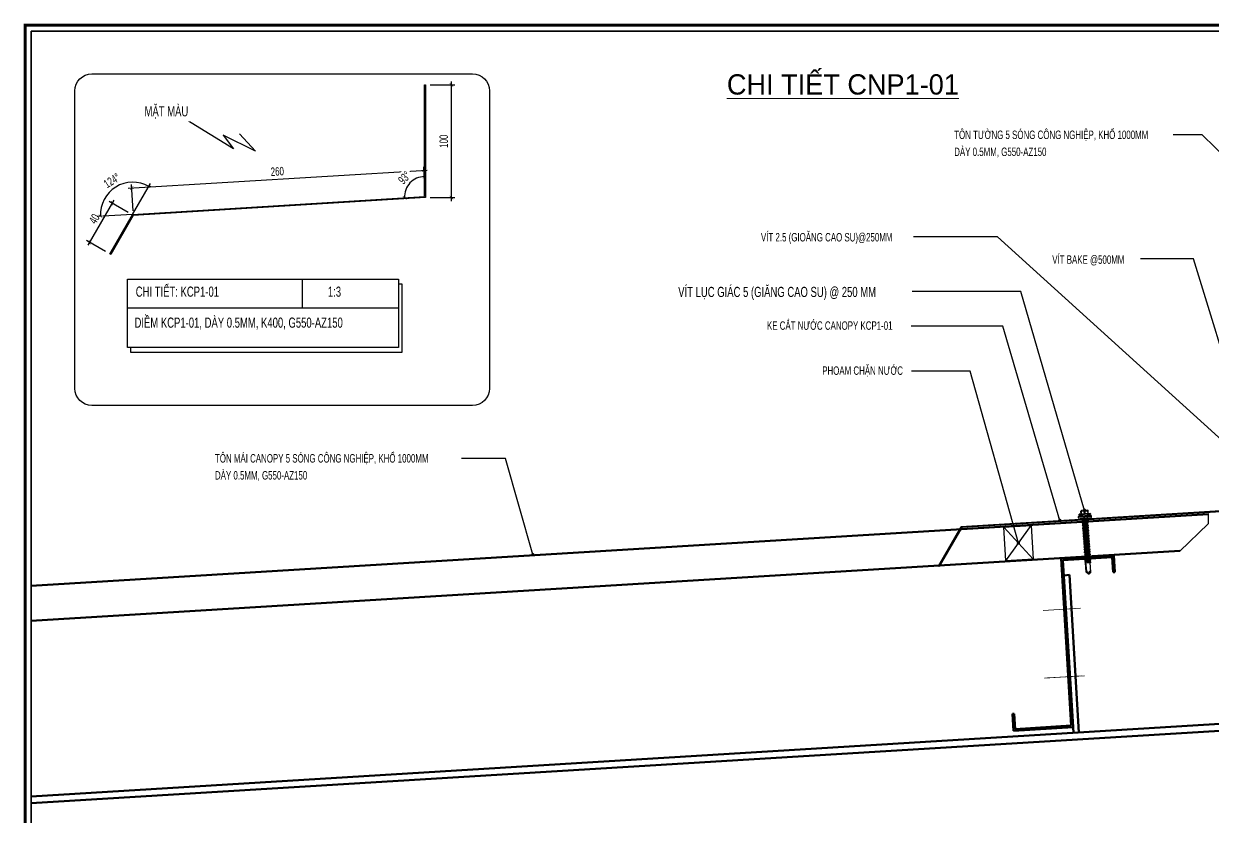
# Model space of a CAD drawing. Header units: inches. Extents: x 2 to 32666, y -5537 to 22.
# Drawn here: x 11905.9 to 12258, y -4367.8 to -4133.2 of the extents above; entities that cross this region are included whole.
import ezdxf
from ezdxf.enums import TextEntityAlignment as Align

# ---------------------------------------------------------------- set-up
doc = ezdxf.new("R2010")
doc.units = ezdxf.units.IN
doc.header["$MEASUREMENT"] = 0
doc.layers.get('Defpoints').update_dxf_attribs({"lineweight": 9})
for name, color, linetype in [('2', 2, 'Continuous'), ('3', 3, 'Continuous'), ('4', 4, 'Continuous'), ('6', 6, 'Continuous'), ('7', 7, 'Continuous'), ('9', 9, 'Continuous'), ('BAO KHUNG', 31, 'Continuous'), ('DIM', 8, 'Continuous'), ('STRUCTURE', 1, 'Continuous')]:
    doc.layers.add(name, color=color, linetype=linetype)
doc.layers.add('_TEXT', color=3, linetype='Continuous', lineweight=13)
doc.layers.add('Cover text', color=7, linetype='Continuous', true_color=0x52370f)
doc.styles.add('ST1', font='vnshx.shx', dxfattribs={"width": 0.7})
doc.styles.add('ST1H', font='vnshxh.shx', dxfattribs={"width": 0.7})
doc.styles.add('ST3', font='VHAVANB.TTF')
doc.styles.add('TIEU DE', font='Vharialn.ttf')
doc.dimstyles.new('15', dxfattribs={"dimtxt": 2.5, "dimasz": 1, "dimexe": 1, "dimexo": 0, "dimgap": 1, "dimtad": 1, "dimdec": 0, "dimlfac": 15, "dimzin": 0, "dimdsep": 46, "dimtxsty": 'ST1', "dimblk": 'OBLIQUE', "dimcen": 1, "dimdle": 1, "dimclrd": 8, "dimclre": 8, "dimclrt": 3, "dimadec": 0, "dimazin": 0, "dimtfac": 1, "dimtdec": 0, "dimtix": 1, "dimtmove": 1, "dimatfit": 0, "dimldrblk": 'DOT', "dimfxl": 0, "dimtolj": 1, "dimtzin": 0, "dimlwd": -1, "dimlwe": -1, "dimarcsym": 0})
doc.dimstyles.new('3', dxfattribs={"dimtxt": 2.5, "dimasz": 1, "dimexe": 1, "dimexo": 0, "dimgap": 1, "dimtad": 1, "dimdec": 0, "dimlfac": 3, "dimzin": 0, "dimdsep": 46, "dimtxsty": 'ST1', "dimblk": 'ARCHTICK', "dimcen": 1, "dimdle": 1, "dimclrd": 8, "dimclre": 8, "dimclrt": 3, "dimadec": 0, "dimazin": 0, "dimtfac": 1, "dimtdec": 0, "dimtix": 1, "dimtofl": 0, "dimtmove": 1, "dimatfit": 3, "dimldrblk": 'DOT', "dimfxl": 0.18, "dimtfill": 1, "dimtolj": 1, "dimtzin": 0, "dimlwd": -1, "dimlwe": -1, "dimarcsym": 2})

# ---------------------------------------------------------------- blocks, each defined once
blk = doc.blocks.new('kt kien truc 1')
at = {"layer": '7', "color": 147, "linetype": 'Continuous'}
blk.add_lwpolyline([(12.33, 57.61), (581.67, 57.61), (581.67, 409.19), (12.33, 409.19)], close=True, dxfattribs=at)
at = {"layer": 'BAO KHUNG', "color": 167, "linetype": 'Continuous', "const_width": 0.871}
blk.add_lwpolyline([(10.59, 9.07), (583.41, 9.07), (583.41, 410.93), (10.59, 410.93)], close=True, dxfattribs=at)
at = {"layer": 'Cover text', "ltscale": 0.5, "style": 'TIEU DE'}
for tag, p in [('TENBANVE', (45.93, 14.6)), ('STT', (555.05, 15.58))]:
    blk.add_attdef(tag, text='', height=2, dxfattribs=at).set_placement(p, align=Align.MIDDLE_CENTER)
blk = doc.blocks.new('A$C26A6701F')
at = {"layer": 'STRUCTURE', "color": 1, "linetype": 'Continuous'}
for p, q in [((0.4, 17.84), (3.6, 17.84)), ((0.93, 17.84), (0.93, 18.77)), ((0.97, 17.84), (1.03, 18.61)), ((1.07, 18.91), (2.93, 18.91)), ((1.91, 18.61), (1.97, 17.84)), ((2.04, 17.84), (2.1, 18.61)), ((2.97, 18.61), (3.04, 17.84)), ((3.07, 17.84), (3.07, 18.77)), ((0, 17.21), (1.33, 17.54)), ((0, 17.08), (0, 17.21)), ((0, 17.21), (4, 17.21)), ((4, 17.08), (0, 17.08)), ((3.94, 16.71), (0.06, 16.71)), ((0.4, 17.57), (1.2, 17.57)), ((1.12, 14.3), (2.9, 14.57)), ((1.39, 14.5), (1.12, 14.3)), ((1.12, 14.3), (1.38, 14.19)), ((1.12, 13.82), (2.9, 14.1)), ((1.13, 15.25), (2.9, 15.52)), ((1.39, 15.45), (1.13, 15.25)), ((1.13, 15.25), (1.39, 15.14)), ((1.13, 14.77), (2.9, 15.05)), ((1.39, 14.98), (1.13, 14.77)), ((1.13, 14.77), (1.39, 14.66)), ((1.19, 16.71), (1.14, 16.67)), ((1.14, 16.67), (1.4, 16.71)), ((1.14, 16.67), (1.4, 16.56)), ((1.14, 16.2), (2.91, 16.47)), ((1.4, 16.4), (1.14, 16.2)), ((1.14, 16.2), (1.39, 16.09)), ((1.14, 15.72), (2.91, 16)), ((1.4, 15.93), (1.14, 15.72)), ((1.14, 15.72), (1.39, 15.61)), ((1.2, 17.57), (2.8, 17.57)), ((1.33, 17.54), (1.33, 17.57)), ((1.33, 17.54), (2.67, 17.54)), ((1.38, 14.19), (2.72, 14.38)), ((1.38, 14.03), (1.38, 14.19)), ((1.39, 16.09), (2.73, 16.28)), ((1.39, 15.93), (1.39, 16.09)), ((1.39, 15.61), (2.73, 15.81)), ((2.7, 15.64), (1.39, 15.45)), ((1.39, 15.45), (1.39, 15.61)), ((1.39, 15.14), (2.73, 15.33)), ((2.7, 15.16), (1.39, 14.98)), ((1.39, 14.98), (1.39, 15.14)), ((1.39, 14.66), (2.73, 14.86)), ((2.7, 14.69), (1.39, 14.5)), ((1.39, 14.5), (1.39, 14.67)), ((2.7, 14.21), (1.39, 14.03)), ((1.4, 16.56), (2.42, 16.71)), ((2.71, 16.59), (1.4, 16.4)), ((1.4, 16.4), (1.4, 16.56)), ((2.71, 16.11), (1.4, 15.93)), ((2.67, 17.54), (2.67, 17.57)), ((2.67, 17.54), (4, 17.21)), ((2.7, 15.64), (2.7, 15.8)), ((2.7, 15.64), (2.9, 15.52)), ((2.7, 15.16), (2.7, 15.33)), ((2.7, 15.16), (2.9, 15.05)), ((2.7, 14.69), (2.7, 14.85)), ((2.7, 14.69), (2.9, 14.57)), ((2.7, 14.21), (2.7, 14.38)), ((2.7, 14.21), (2.9, 14.1)), ((2.71, 16.59), (2.71, 16.71)), ((2.71, 16.59), (2.91, 16.47)), ((2.71, 16.11), (2.71, 16.28)), ((2.71, 16.11), (2.91, 16)), ((2.72, 14.38), (2.9, 14.57)), ((2.72, 13.91), (2.9, 14.1)), ((2.73, 16.28), (2.91, 16.47)), ((2.73, 15.81), (2.91, 16)), ((2.73, 15.33), (2.9, 15.52)), ((2.73, 14.86), (2.9, 15.05)), ((2.8, 17.57), (3.6, 17.57)), ((4, 17.21), (4, 17.08)), ((1.09, 10.98), (2.86, 11.25)), ((1.35, 11.18), (1.09, 10.98)), ((1.09, 10.98), (1.35, 10.87)), ((1.09, 10.5), (2.86, 10.78)), ((1.35, 10.71), (1.09, 10.5)), ((1.1, 11.93), (2.88, 12.2)), ((1.36, 12.13), (1.1, 11.93)), ((1.1, 11.93), (1.36, 11.82)), ((1.1, 11.45), (2.87, 11.73)), ((1.36, 11.66), (1.1, 11.45)), ((1.1, 11.45), (1.36, 11.34)), ((1.11, 12.88), (2.89, 13.15)), ((1.38, 13.08), (1.11, 12.88)), ((1.11, 12.88), (1.37, 12.77)), ((1.11, 12.4), (2.88, 12.68)), ((1.37, 12.61), (1.11, 12.4)), ((1.11, 12.4), (1.37, 12.29)), ((1.39, 14.03), (1.12, 13.82)), ((1.12, 13.82), (1.38, 13.72)), ((1.12, 13.35), (2.89, 13.63)), ((1.38, 13.56), (1.12, 13.35)), ((1.12, 13.35), (1.38, 13.24)), ((2.66, 11.37), (1.35, 11.18)), ((1.35, 11.18), (1.36, 11.34)), ((1.35, 10.87), (2.69, 11.06)), ((2.66, 10.89), (1.35, 10.71)), ((1.35, 10.71), (1.35, 10.87)), ((1.35, 10.39), (2.69, 10.59)), ((2.68, 12.32), (1.36, 12.13)), ((1.36, 11.82), (2.7, 12.01)), ((2.67, 11.84), (1.36, 11.66)), ((1.36, 11.66), (1.36, 11.82)), ((1.36, 11.34), (2.7, 11.54)), ((1.37, 12.77), (2.71, 12.96)), ((2.68, 12.79), (1.37, 12.61)), ((1.37, 12.61), (1.37, 12.77)), ((1.37, 12.29), (2.71, 12.49)), ((1.37, 12.13), (1.37, 12.29)), ((1.38, 13.72), (2.72, 13.91)), ((2.69, 13.74), (1.38, 13.56)), ((1.38, 13.56), (1.38, 13.72)), ((1.38, 13.24), (2.72, 13.44)), ((2.69, 13.27), (1.38, 13.08)), ((1.38, 13.24), (1.38, 13.08)), ((2.66, 11.37), (2.67, 11.53)), ((2.66, 11.37), (2.86, 11.25)), ((2.66, 10.89), (2.67, 11.06)), ((2.66, 10.89), (2.86, 10.78)), ((2.66, 10.42), (2.66, 10.58)), ((2.67, 11.84), (2.67, 12.01)), ((2.67, 11.84), (2.87, 11.73)), ((2.68, 12.79), (2.68, 12.96)), ((2.68, 12.79), (2.88, 12.68)), ((2.68, 12.32), (2.68, 12.48)), ((2.68, 12.32), (2.88, 12.2)), ((2.69, 13.74), (2.69, 13.91)), ((2.69, 13.74), (2.89, 13.63)), ((2.69, 13.43), (2.69, 13.27)), ((2.69, 13.27), (2.89, 13.15)), ((2.69, 11.06), (2.86, 11.25)), ((2.69, 10.59), (2.86, 10.78)), ((2.7, 12.01), (2.88, 12.2)), ((2.7, 11.54), (2.87, 11.73)), ((2.71, 12.96), (2.89, 13.15)), ((2.71, 12.49), (2.88, 12.68)), ((2.72, 13.44), (2.89, 13.63)), ((1.06, 8.13), (2.84, 8.41)), ((1.33, 8.34), (1.06, 8.13)), ((1.06, 8.13), (1.32, 8.02)), ((1.06, 7.65), (2.83, 7.93)), ((1.32, 7.86), (1.06, 7.65)), ((1.06, 7.65), (1.32, 7.55)), ((1.06, 7.18), (2.83, 7.46)), ((1.32, 7.39), (1.06, 7.18)), ((1.06, 7.18), (1.32, 7.07)), ((1.07, 8.6), (2.84, 8.88)), ((1.33, 8.81), (1.07, 8.6)), ((1.07, 8.6), (1.33, 8.5)), ((1.08, 9.55), (2.86, 9.83)), ((1.34, 9.76), (1.08, 9.55)), ((1.08, 9.55), (1.34, 9.45)), ((1.08, 9.08), (2.85, 9.36)), ((1.34, 9.29), (1.08, 9.08)), ((1.08, 9.08), (1.34, 8.97)), ((1.09, 10.5), (1.35, 10.39)), ((1.09, 10.03), (2.86, 10.3)), ((1.35, 10.23), (1.09, 10.03)), ((1.09, 10.03), (1.34, 9.92)), ((2.63, 7.1), (1.31, 6.91)), ((1.32, 8.02), (2.66, 8.22)), ((2.63, 8.05), (1.32, 7.86)), ((1.32, 7.86), (1.32, 8.02)), ((1.32, 7.55), (2.66, 7.74)), ((2.63, 7.57), (1.32, 7.39)), ((1.32, 7.39), (1.32, 7.55)), ((1.32, 7.07), (2.66, 7.27)), ((1.32, 6.91), (1.32, 7.07)), ((2.64, 9), (1.33, 8.81)), ((1.33, 8.81), (1.34, 8.97)), ((1.33, 8.5), (2.67, 8.69)), ((2.64, 8.52), (1.33, 8.34)), ((1.33, 8.34), (1.33, 8.5)), ((1.34, 9.92), (2.68, 10.11)), ((2.65, 9.95), (1.34, 9.76)), ((1.34, 9.92), (1.34, 9.76)), ((1.34, 9.45), (2.68, 9.64)), ((2.65, 9.47), (1.34, 9.29)), ((1.34, 9.29), (1.34, 9.45)), ((1.34, 8.97), (2.67, 9.17)), ((2.66, 10.42), (1.35, 10.23)), ((1.35, 10.23), (1.35, 10.39)), ((2.63, 8.05), (2.63, 8.21)), ((2.63, 8.05), (2.83, 7.93)), ((2.63, 7.57), (2.63, 7.74)), ((2.63, 7.57), (2.83, 7.46)), ((2.63, 7.1), (2.63, 7.26)), ((2.63, 7.1), (2.83, 6.98)), ((2.64, 9), (2.64, 9.16)), ((2.64, 9), (2.84, 8.88)), ((2.64, 8.52), (2.64, 8.69)), ((2.64, 8.52), (2.84, 8.41)), ((2.65, 10.1), (2.65, 9.95)), ((2.65, 9.95), (2.86, 9.83)), ((2.65, 9.47), (2.65, 9.64)), ((2.65, 9.47), (2.85, 9.36)), ((2.66, 10.42), (2.86, 10.3)), ((2.66, 8.22), (2.84, 8.41)), ((2.66, 7.74), (2.83, 7.93)), ((2.66, 7.27), (2.83, 7.46)), ((2.67, 9.17), (2.85, 9.36)), ((2.67, 8.69), (2.84, 8.88)), ((2.68, 10.11), (2.86, 10.3)), ((2.68, 9.64), (2.86, 9.83)), ((1.02, 3.86), (2.8, 4.14)), ((1.28, 4.07), (1.02, 3.86)), ((1.02, 3.86), (1.28, 3.75)), ((1.28, 3.59), (1.02, 3.38)), ((1.02, 3.38), (2.31, 3.59)), ((1.03, 4.81), (2.81, 5.09)), ((1.29, 5.02), (1.03, 4.81)), ((1.03, 4.81), (1.29, 4.7)), ((1.03, 4.33), (2.8, 4.61)), ((1.29, 4.54), (1.03, 4.33)), ((1.03, 4.33), (1.28, 4.23)), ((1.04, 5.76), (2.81, 6.03)), ((1.3, 5.96), (1.04, 5.76)), ((1.04, 5.76), (1.3, 5.65)), ((1.04, 5.28), (2.81, 5.56)), ((1.3, 5.49), (1.04, 5.28)), ((1.04, 5.28), (1.29, 5.17)), ((1.05, 6.71), (2.83, 6.98)), ((1.31, 6.91), (1.05, 6.71)), ((1.05, 6.71), (1.31, 6.6)), ((1.05, 6.23), (2.82, 6.51)), ((1.31, 6.44), (1.05, 6.23)), ((1.05, 6.23), (1.31, 6.12)), ((1.28, 4.23), (2.62, 4.42)), ((2.62, 4.25), (1.28, 4.07)), ((1.28, 4.07), (1.28, 4.23)), ((1.28, 3.75), (2.62, 3.95)), ((1.28, 3.59), (1.28, 3.75)), ((2.35, 3.74), (1.28, 3.59)), ((1.29, 5.17), (2.63, 5.37)), ((2.6, 5.2), (1.29, 5.02)), ((1.29, 5.01), (1.29, 5.17)), ((1.29, 4.7), (2.63, 4.9)), ((2.6, 4.72), (1.29, 4.54)), ((1.29, 4.54), (1.29, 4.7)), ((2.61, 6.15), (1.3, 5.96)), ((1.3, 5.96), (1.31, 6.12)), ((1.3, 5.65), (2.64, 5.84)), ((2.61, 5.67), (1.3, 5.49)), ((1.3, 5.49), (1.3, 5.65)), ((1.31, 6.6), (2.65, 6.79)), ((2.62, 6.62), (1.31, 6.44)), ((1.31, 6.44), (1.31, 6.6)), ((1.31, 6.12), (2.64, 6.32)), ((2.38, 0.96), (2.56, 3.71)), ((2.62, 3.78), (2.52, 3.77)), ((2.54, 3.62), (2.79, 3.66)), ((2.6, 5.2), (2.61, 5.36)), ((2.6, 5.2), (2.81, 5.09)), ((2.6, 4.72), (2.6, 4.89)), ((2.6, 4.72), (2.8, 4.61)), ((2.61, 6.15), (2.62, 6.31)), ((2.61, 6.15), (2.81, 6.03)), ((2.61, 5.67), (2.61, 5.84)), ((2.61, 5.67), (2.81, 5.56)), ((2.61, 3.47), (2.79, 3.66)), ((2.62, 6.62), (2.62, 6.79)), ((2.62, 6.62), (2.82, 6.51)), ((2.62, 4.42), (2.8, 4.61)), ((2.62, 4.25), (2.62, 4.41)), ((2.8, 4.14), (2.62, 4.25)), ((2.62, 3.95), (2.8, 4.14)), ((2.62, 3.78), (2.62, 3.95)), ((2.79, 3.66), (2.62, 3.78)), ((2.63, 5.37), (2.81, 5.56)), ((2.63, 4.9), (2.81, 5.09)), ((2.64, 6.32), (2.82, 6.51)), ((2.64, 5.84), (2.81, 6.03)), ((2.65, 6.79), (2.83, 6.98)), ((1.02, 3.38), (1.28, 3.28)), ((1.27, 0.62), (1.28, 3.28)), ((1.27, 0.62), (1.41, 0.81)), ((1.27, 0.62), (1.88, 0.02)), ((1.28, 3.28), (2.21, 3.41)), ((1.67, 0.81), (1.98, 0.02)), ((1.96, 0.08), (2.26, 0.64)), ((1.98, 0.02), (2.6, 0.61)), ((2.52, 3.46), (2.61, 3.47)), ((2.6, 0.61), (2.61, 3.47))]:
    blk.add_line(p, q, dxfattribs=at)
for centre, major_axis, ratio, start_param, end_param in [((0.42, 17.71), (0.0956, 0.0956), 1, 0.954633, 3.757756), ((1.07, 18.77), (-0.0943, 0.0943), 1, -0.785398, 0.785398), ((1.47, 18.04), (0.508, 0.508), 1, 0.131933, 1.438864), ((2.54, 18.04), (0.508, 0.508), 1, 0.131933, 1.438864), ((2.93, 18.77), (-0.0943, 0.0943), 1, 3.926991, 5.497787), ((3.55, 17.71), (-0.1, 0.1), 1, 2.701137, 5.152845), ((-1.11, 16.72), (-0.822, 0.822), 1, 3.915086, 4.236522), ((5.1, 16.72), (-1.15, 0.17), 0.90746, -0.177273, 0.177273), ((1.82, 3.74), (0.363, 0.363), 1, 4.808661, 5.407478), ((2.44, 3.68), (0.0836, 0.0836), 1, 5.766736, 8.502032), ((1.54, 0.72), (0.111, 0.111), 1, 6.085329, 8.011019), ((1.93, 0.09), (0.0625, 0.0625), 1, 3.247504, 4.535451), ((1.79, 0.99), (0.416, 0.416), 1, 4.859665, 5.449971)]:
    blk.add_ellipse(centre, major_axis=major_axis, ratio=ratio, start_param=start_param, end_param=end_param, dxfattribs=at)
blk = doc.blocks.new('_Dot')
at = {"color": 0, "linetype": 'ByBlock', "lineweight": -2}
blk.add_line((-0.5, 0), (-1, 0), dxfattribs=at)
at = {"color": 0, "linetype": 'ByBlock', "const_width": 0.5}
blk.add_lwpolyline([(-0.25, 0, 1), (0.25, 0, 1)], format="xyb", close=True, dxfattribs=at)
blk = doc.blocks.new('_Oblique')
at = {"color": 0, "linetype": 'ByBlock', "lineweight": -2}
blk.add_line((-0.5, -0.5), (0.5, 0.5), dxfattribs=at)
blk = doc.blocks.new('_ArchTick')
at = {"color": 0, "linetype": 'ByBlock', "const_width": 0.15}
blk.add_lwpolyline([(-0.5, -0.5), (0.5, 0.5)], dxfattribs=at)
blk = doc.blocks.new('DOT')
at = {"color": 0, "linetype": 'ByBlock'}
blk.add_line((-0.5, 0), (-1, 0), dxfattribs=at)
at = {"color": 0, "linetype": 'ByBlock', "const_width": 0.5}
blk.add_lwpolyline([(-0.25, 0, 1), (0.25, 0, 1)], format="xyb", close=True, dxfattribs=at)
blk = doc.blocks.new('*D6306')
at = {"layer": 'Defpoints', "color": 0, "transparency": 16777216}
for p in [(11936.83, -4188.95), (11925.4, -4197.74), (11930.15, -4200.49)]:
    blk.add_point(p, dxfattribs=at)
at = {"layer": 'DIM', "color": 8, "linetype": 'Continuous', "transparency": 16777216}
for p, q in [((11932.58, -4185.34), (11924.89, -4198.61)), ((11936.83, -4188.95), (11931.21, -4185.7)), ((11930.15, -4200.49), (11924.53, -4197.24))]:
    blk.add_line(p, q, dxfattribs=at)
at = {"layer": 'DIM', "color": 8, "transparency": 16777216}
for p, rotation in [((11932.08, -4186.2), 59.93417176250541), ((11925.4, -4197.74), 239.9341717625054)]:
    blk.add_blockref('_ArchTick', p, dxfattribs=dict(at, rotation=rotation))
at = {"layer": 'DIM', "color": 3, "transparency": 16777216, "insert": (11926.79, -4190.84), "char_height": 2.5, "attachment_point": 5, "rotation": 59.9342, "style": 'ST1', "bg_fill": 3, "box_fill_scale": 1.25, "bg_fill_color": 256, "bg_fill_true_color": 13158600, "bg_fill_transparency": 0}
blk.add_mtext('\\A1;40', dxfattribs=at)
blk = doc.blocks.new('*D6307')
at = {"layer": 'Defpoints', "color": 0, "transparency": 16777216}
for p in [(12024.35, -4176.45), (12024.77, -4183.22), (11938.26, -4188.49)]:
    blk.add_point(p, dxfattribs=at)
at = {"layer": 'DIM', "color": 8, "linetype": 'Continuous', "transparency": 16777216}
for p, q in [((11936.85, -4181.77), (12025.35, -4176.39)), ((12024.77, -4183.22), (12024.29, -4175.45)), ((11938.26, -4188.49), (11937.79, -4180.72))]:
    blk.add_line(p, q, dxfattribs=at)
at = {"layer": 'DIM', "color": 8, "transparency": 16777216}
for p, rotation in [((12024.35, -4176.45), 3.484375618554436), ((11937.85, -4181.71), 183.4843756185544)]:
    blk.add_blockref('_ArchTick', p, dxfattribs=dict(at, rotation=rotation))
at = {"layer": 'DIM', "color": 3, "transparency": 16777216, "insert": (11980.96, -4176.83), "char_height": 2.5, "attachment_point": 5, "rotation": 3.4844, "style": 'ST1', "bg_fill": 3, "box_fill_scale": 1.25, "bg_fill_color": 256, "bg_fill_true_color": 13158600, "bg_fill_transparency": 0}
blk.add_mtext('\\A1;260', dxfattribs=at)
blk = doc.blocks.new('*D6308')
at = {"layer": 'Defpoints', "color": 0, "transparency": 16777216}
for p in [(12026.18, -4151.23), (12032.48, -4151.23), (12026.18, -4184.56)]:
    blk.add_point(p, dxfattribs=at)
at = {"layer": 'DIM', "color": 8, "linetype": 'Continuous', "transparency": 16777216}
for p, q in [((12032.48, -4185.56), (12032.48, -4150.23)), ((12026.18, -4151.23), (12033.48, -4151.23)), ((12026.18, -4184.56), (12033.48, -4184.56))]:
    blk.add_line(p, q, dxfattribs=at)
at = {"layer": 'DIM', "color": 8, "transparency": 16777216}
for p, rotation in [((12032.48, -4151.23), 90), ((12032.48, -4184.56), 270)]:
    blk.add_blockref('_ArchTick', p, dxfattribs=dict(at, rotation=rotation))
at = {"layer": 'DIM', "color": 3, "transparency": 16777216, "insert": (12030.23, -4167.89), "char_height": 2.5, "attachment_point": 5, "rotation": 90, "style": 'ST1', "bg_fill": 3, "box_fill_scale": 1.25, "bg_fill_color": 256, "bg_fill_true_color": 13158600, "bg_fill_transparency": 0}
blk.add_mtext('\\A1;100', dxfattribs=at)
blk = doc.blocks.new('*D6309')
at = {"layer": 'Defpoints', "color": 0, "transparency": 16777216}
for p in [(12024.52, -4184.25), (11938.14, -4189.51), (11938.14, -4189.51), (11931.37, -4201.2)]:
    blk.add_point(p, dxfattribs=at)
at = {"layer": 'DIM', "color": 8, "linetype": 'Continuous', "transparency": 16777216}
for q in [(11943.4, -4180.42), (11927.67, -4190.14)]:
    blk.add_line((11938.14, -4189.51), q, dxfattribs=at)
blk.add_arc((11938.14, -4189.51), 9.5, 59.9342, 183.4844, dxfattribs=at)
at = {"layer": 'DIM', "color": 8, "transparency": 16777216}
for p, rotation in [((11942.9, -4181.29), 329.9341717626149), ((11928.67, -4190.08), 273.4843756185433)]:
    blk.add_blockref('_ArchTick', p, dxfattribs=dict(at, rotation=rotation))
at = {"layer": 'DIM', "color": 3, "transparency": 16777216, "insert": (11931.97, -4179.51), "char_height": 2.5, "attachment_point": 5, "rotation": 31.7093, "style": 'ST1', "bg_fill": 3, "box_fill_scale": 1.25, "bg_fill_color": 256, "bg_fill_true_color": 13158600, "bg_fill_transparency": 0}
blk.add_mtext('\\A1;124°', dxfattribs=at)
at = {"layer": 'Defpoints', "color": 0, "transparency": 16777216}
blk.add_point((11936.31, -4180.19), dxfattribs=at)
blk = doc.blocks.new('*D6310')
at = {"layer": 'Defpoints', "color": 0, "transparency": 16777216}
for p in [(12024.52, -4151.23), (12024.52, -4184.25), (12024.52, -4184.25), (11938.14, -4189.51)]:
    blk.add_point(p, dxfattribs=at)
at = {"layer": 'DIM', "color": 8, "linetype": 'Continuous', "transparency": 16777216}
blk.add_arc((12024.52, -4184.25), 5.89, 90, 183.4844, dxfattribs=at)
at = {"layer": 'DIM', "color": 8, "transparency": 16777216}
for p, rotation in [((12024.52, -4178.36), 359.9999999999745), ((12018.64, -4184.61), 273.4843756185419)]:
    blk.add_blockref('_ArchTick', p, dxfattribs=dict(at, rotation=rotation))
at = {"layer": 'DIM', "color": 3, "transparency": 16777216, "insert": (12018.59, -4178.67), "char_height": 2.5, "attachment_point": 5, "rotation": 46.7422, "style": 'ST1', "bg_fill": 3, "box_fill_scale": 1.25, "bg_fill_color": 256, "bg_fill_true_color": 13158600, "bg_fill_transparency": 0}
blk.add_mtext('\\A1;93°', dxfattribs=at)
at = {"layer": 'Defpoints', "color": 0, "transparency": 16777216}
blk.add_point((12021.47, -4179.21), dxfattribs=at)

msp = doc.modelspace()

# ---------------------------------------------------------------- linework, layer by layer
at = {"color": 9}
msp.add_line((11988.2752, -4208.6708), (11988.2752, -4217.2954), dxfattribs=at)
at = {"layer": '2', "lineweight": 100}
for p, q in [((12212.9277, -4291.2987), (12228.5654, -4290.3465)), ((12215.9361, -4340.7072), (12212.9277, -4291.2987)), ((12228.0967, -4290.876), (12213.4571, -4291.7674)), ((12228.0899, -4290.8836), (12228.5654, -4290.3465)), ((12228.3702, -4295.3677), (12228.0967, -4290.876)), ((12228.5654, -4290.3465), (12228.8692, -4295.3373)), ((12216.4656, -4341.1759), (12213.4571, -4291.7674)), ((12213.7306, -4296.2581), (12215.3941, -4296.1568)), ((12215.3941, -4296.1568), (12218.2304, -4342.7372)), ((12228.8692, -4295.3373), (12228.3702, -4295.3677)), ((12213.8798, -4306.9364), (12214.3485, -4306.4069)), ((11908.1005, -4361.6207), (12330.295, -4335.9137)), ((11908.1005, -4363.6244), (12330.4166, -4337.91)), ((12198.5277, -4337.2588), (12199.0267, -4337.2285)), ((12198.8315, -4342.2496), (12198.5277, -4337.2588)), ((12199.0267, -4337.2285), (12199.3002, -4341.7201)), ((12216.4656, -4341.1759), (12198.8315, -4342.2496)), ((12199.3002, -4341.7201), (12215.9361, -4340.7072)), ((12216.5668, -4342.8385), (12216.4656, -4341.1759))]:
    msp.add_line(p, q, dxfattribs=at)
at = {"layer": '2', "lineweight": 0}
for p, q in [((12218.6637, -4305.9772), (12207.684, -4306.6458)), ((12217.0001, -4306.0785), (12207.684, -4306.6458)), ((12217.0001, -4306.0785), (12207.684, -4306.6458)), ((12217.0001, -4306.0785), (12213.8393, -4306.271)), ((12217.0001, -4306.0785), (12213.8393, -4306.271)), ((12219.0142, -4325.9929), (12208.0345, -4326.6615)), ((12219.8792, -4325.9403), (12208.8996, -4326.6088)), ((12218.2156, -4326.0415), (12208.8996, -4326.6088)), ((12218.2156, -4326.0415), (12208.8996, -4326.6088))]:
    msp.add_line(p, q, dxfattribs=at)
at = {"layer": '3'}
for p, q in [((11908.1005, -4299.1708), (12256.492, -4277.9576)), ((11908.1005, -4299.5048), (12256.5123, -4278.2904)), ((11908.1005, -4309.5233), (12248.087, -4288.8219)), ((11908.1005, -4309.8572), (12248.1073, -4289.1546))]:
    msp.add_line(p, q, dxfattribs=at)
msp.add_lwpolyline([(12256.492, -4277.9576), (12256.492, -4281.0708), (12248.1073, -4289.1546)], dxfattribs=at)
at = {"layer": '6'}
for points in [[(11931.3736, -4201.2009), (11938.1431, -4189.5067), (12024.5151, -4184.2476), (12024.5151, -4151.2279), (12024.8484, -4151.2279), (12024.8484, -4184.5613), (11938.342, -4189.8285), (11931.6621, -4201.3679)], [(12176.6084, -4293.4799), (12183.3779, -4281.7857), (12269.7499, -4276.5266), (12269.7499, -4243.5069), (12270.0832, -4243.5069), (12270.0832, -4276.8402), (12183.5768, -4282.1075), (12176.8969, -4293.6469)]]:
    msp.add_lwpolyline(points, close=True, dxfattribs=at)
at = {"layer": '9'}
for p, q in [((12195.9512, -4281.9779), (12204.691, -4291.4642)), ((12196.5589, -4291.9594), (12204.0832, -4281.4827))]:
    msp.add_line(p, q, dxfattribs=at)
msp.add_lwpolyline([(11926.0607, -4147.9546), (12038.751, -4147.9546, -0.41421356), (12043.751, -4152.9546), (12043.751, -4241.0061, -0.41421356), (12038.751, -4246.0061), (11926.0607, -4246.0061, -0.41421356), (11921.0607, -4241.0061), (11921.0607, -4152.9546, -0.41421356)], format="xyb", close=True, dxfattribs=at)
msp.add_lwpolyline([(12195.9512, -4281.9779), (12204.0832, -4281.4827), (12204.691, -4291.4642), (12196.5589, -4291.9594)], close=True, dxfattribs=at)
at = {"layer": 'DIM'}
msp.add_lwpolyline([(11908.1005, -4135.3349), (12477.4384, -4135.3349), (12477.4384, -4486.9148), (11908.1005, -4486.9148)], close=True, dxfattribs=at)

# ---------------------------------------------------------------- block references
at = {"color": 9, "linetype": 'Continuous', "extrusion": (5.32579e-10, -8.74674e-09, 1), "xscale": -1, "rotation": 3.484375618632161}
msp.add_blockref('A$C26A6701F', (12223.0098, -4295.7962, 0), dxfattribs=at)
at = {"layer": '3'}
msp.add_blockref('kt kien truc 1', (11895.7695, -4544.5249), dxfattribs=at)

# ---------------------------------------------------------------- texts
at = {"layer": '3', "style": 'ST1H', "width": 0.7}
for s, height, p in [('t«n t\xadêng 5 sãng c«ng nghiÖp, khæ 1000mm', 2.5, (12181.3021, -4167.2307)), ('dµy 0.5mm, g550-az150', 2.5, (12181.3021, -4172.257)), ('vÝt 2.5 (gio¨ng cao su)@250mm', 2.5, (12124.1091, -4197.5158)), ('vÝt bake @500mm', 2.5, (12210.3218, -4204.1371)), ('diÒm kcp1-01, dµy 0.5mm, K400, g550-az150', 3, (11938.6929, -4223.0287)), ('ke c¾t n\xadíc canopy kcp1-01', 2.5, (12125.8919, -4223.6445)), ('phoam chÆn n\xadíc ', 2.5, (12142.2388, -4236.9605)), ('t«n m¸i canopy 5 sãng c«ng nghiÖp, khæ 1000mm', 2.5, (11962.5092, -4262.9074)), ('dµy 0.5mm, g550-az150', 2.5, (11962.5092, -4267.9337))]:
    msp.add_text(s, height=height, dxfattribs=at).set_placement(p)
at = {"layer": '_TEXT', "style": 'ST3'}
msp.add_text('%%Uchi tiÕt cnp1-01', height=6, dxfattribs=at).set_placement((12114.0242, -4154.0785))

# ---------------------------------------------------------------- leaders
at = {"layer": 'DIM'}
for points, dimstyle, override in [([(12262.4369, -4173.4939), (12254.698, -4166.0054), (12246.0842, -4166.0054)], '15', {"dimgap": 1, "dimtad": 0}), ([(12267.3719, -4262.585), (12194.1151, -4196.1568), (12169.279, -4196.1568)], '3', {"dimgap": 1, "dimtad": 0, "dimldrblk": 'DOT'}), ([(12269.1934, -4258.3095), (12252.1341, -4202.6655), (12236.4845, -4202.6655)], '3', {"dimgap": 1, "dimtad": 0}), ([(12219.8644, -4277.0459), (12200.9925, -4212.3162), (12168.8782, -4212.3162)], '3', {"dimgap": 1, "dimtad": 0}), ([(12212.547, -4280.0096), (12195.7111, -4222.6174), (12168.5595, -4222.6174)], '15', {"dimgap": 1, "dimtad": 0}), ([(12200.3211, -4286.721), (12186.0345, -4235.8997), (12168.6506, -4235.8997)], '15', {"dimgap": 1, "dimtad": 0}), ([(12056.5986, -4290.1289), (12048.496, -4261.6983), (12035.4578, -4261.6983)], '15', {"dimgap": 1, "dimtad": 0})]:
    msp.add_leader(points, dimstyle=dimstyle, override=override, dxfattribs=at)

# ---------------------------------------------------------------- next in the draw order: texts
at = {"layer": '3', "char_height": 3, "attachment_point": 4, "style": 'ST1H', "bg_fill": 2}
for s, insert in [('\\A1;CHI TIÕT: kcp1-01', (11939.054, -4212.3852)), ('\\A1;VÝT LôC GI¸C 5 (gi¨ng cao su) @ 250 MM', (12099.6177, -4212.8988))]:
    msp.add_mtext(s, dxfattribs=dict(at, insert=insert))

# ---------------------------------------------------------------- next in the draw order: dimensions: what is measured, and where the dimension line sits
at = {"layer": 'DIM'}
dim = msp.add_aligned_dim(p1=(11936.8321, -4188.9545), p2=(11930.1522, -4200.4939), distance=-5.4965, dimstyle='3', override={"dimldrblk": 'DOT'}, dxfattribs=at)
dim.commit()
dim.dimension.update_dxf_attribs({"geometry": '*D6306', "text_midpoint": (11926.788, -4190.8432)})

# ---------------------------------------------------------------- next in the draw order: linework, layer by layer
at = {"color": 9}
for points in [[(11936.5845, -4208.6708), (12016.8153, -4208.6708), (12016.8153, -4228.9279), (11936.5845, -4228.9279)], [(11936.5845, -4208.6708), (12016.8153, -4208.6708), (12016.8153, -4217.2954), (11936.5845, -4217.2954)]]:
    msp.add_lwpolyline(points, close=True, dxfattribs=at)
msp.add_lwpolyline([(12016.8153, -4210.0914), (12017.8379, -4210.0914), (12017.8379, -4230.3485), (11937.6071, -4230.3485), (11937.6071, -4228.9279)], dxfattribs=at)

# ---------------------------------------------------------------- next in the draw order: dimensions: what is measured, and where the dimension line sits
at = {"layer": 'DIM'}
dim = msp.add_aligned_dim(p1=(11938.2604, -4188.4889), p2=(12024.7669, -4183.2216), distance=6.7874, dimstyle='3', override={"dimldrblk": 'DOT'}, dxfattribs=at)
dim.commit()
dim.dimension.update_dxf_attribs({"geometry": '*D6307', "text_midpoint": (11980.9644, -4176.8345)})

# ---------------------------------------------------------------- next in the draw order: texts
at = {"layer": '3', "insert": (11995.9344, -4212.3852), "char_height": 3, "attachment_point": 4, "style": 'ST1H', "bg_fill": 2}
msp.add_mtext('\\A1;1:3', dxfattribs=at)

# ---------------------------------------------------------------- next in the draw order: dimensions: what is measured, and where the dimension line sits
at = {"layer": 'DIM'}
dim = msp.add_aligned_dim(p1=(12026.1756, -4184.5613), p2=(12026.1756, -4151.2279), distance=-6.3064, dimstyle='3', override={"dimldrblk": 'DOT'}, dxfattribs=at)
dim.commit()
dim.dimension.update_dxf_attribs({"geometry": '*D6308', "text_midpoint": (12030.232, -4167.8946)})

# ---------------------------------------------------------------- next in the draw order: dimensions: what is measured, and where the dimension line sits
dim = msp.add_angular_dim_2l(base=(11936.3122, -4180.1896), line1=((11938.1431, -4189.5067), (12024.5151, -4184.2476)), line2=((11931.3736, -4201.2009), (11938.1431, -4189.5067)), dimstyle='3', override={"dimldrblk": 'DOT'}, dxfattribs=at)
dim.commit()
dim.dimension.update_dxf_attribs({"geometry": '*D6309', "text_midpoint": (11931.9697, -4179.5147)})

# ---------------------------------------------------------------- next in the draw order: dimensions: what is measured, and where the dimension line sits
dim = msp.add_angular_dim_2l(base=(12021.4697, -4179.2113), line1=((11938.1431, -4189.5067), (12024.5151, -4184.2476)), line2=((12024.5151, -4184.2476), (12024.5151, -4151.2279)), dimstyle='3', override={"dimldrblk": 'DOT'}, dxfattribs=at)
dim.commit()
dim.dimension.update_dxf_attribs({"geometry": '*D6310', "text_midpoint": (12018.5902, -4178.6725)})

# ---------------------------------------------------------------- next in the draw order: linework, layer by layer
at = {"layer": '4'}
msp.add_lwpolyline([(11969.79, -4165.6744), (11974.4667, -4170.8296), (11964.9069, -4166.0868), (11968.0017, -4170.1422), (11954.1779, -4161.619)], dxfattribs=at)

# ---------------------------------------------------------------- next in the draw order: texts
at = {"layer": '3', "insert": (11941.6576, -4159.3488), "char_height": 3, "attachment_point": 4, "style": 'ST1H', "bg_fill": 2}
msp.add_mtext('\\A1;MÆT MµU', dxfattribs=at)

doc.saveas('drawing.dxf')
